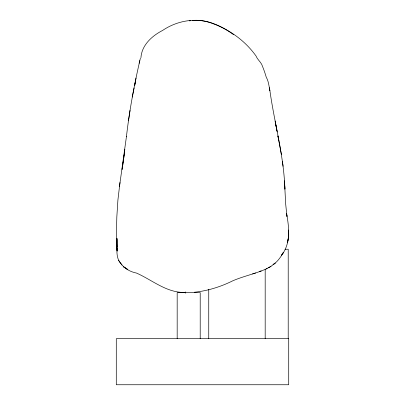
<?xml version="1.0" encoding="UTF-8"?>
<svg xmlns="http://www.w3.org/2000/svg" width="405" height="405" viewBox="0 0 405 405"><rect width="100%" height="100%" fill="white"/><g stroke="black" fill="none" stroke-linecap="round" stroke-linejoin="round"><path stroke-width="0.61" d="M140.945 57.697C141.704 45.092 152.088 35.822 162.613 30.436C177.213 20.539 196.597 17.05 213.217 23.758C230.243 29.96 245.476 41.254 255.995 55.941C257.55 59.991 261.564 62.38 262.627 66.668C264.004 70.095 265.209 73.589 266.232 77.142C268.555 81.228 269.006 86.037 269.836 90.583L269.482 88.184M266.196 268.905L270.915 266.399L275.197 263.053L273.071 264.703C277.668 261.63 280.832 256.932 283.52 252.199L281.424 255.449C290.998 243.521 289.13 227.478 286.588 213.511L286.953 216.483L285.652 203.74L284.74 185.9L284.907 189.16C283.875 155.555 274.352 123.064 269.796 89.9M126.436 136.698C129.418 110.281 134.374 84.129 140.383 58.254M288.223 239.244L288.714 235.037L288.649 230.03M119.455 186.675L126.492 136.227M119.976 182.498L117.906 200.105L116.822 217.07L116.311 238.758L116.432 247.242L117.156 250.528L116.432 247.242M124.32 153.151L124.846 149.197M123.191 161.494L123.707 157.803M128.496 120.781L130.025 110.403M123.171 162.081L122.107 169.391L124.502 152.72L123.692 158.168M135.356 81.83L134.708 85.45L136.029 78.059M134.111 87.961L132.258 97.048M139.781 60.568L139.143 63.266M268.545 267.786L270.915 266.399M267.148 268.495C256.117 273.628 244.058 275.957 232.89 280.751C220.806 286.77 207.775 290.861 194.319 292.243M260.739 271.158L261.103 271.006L259.402 271.694M252.578 273.932L255.565 272.995M189.403 20.878L190.563 20.706M192.304 20.447C207.33 19.081 221.677 26.052 233.543 34.653M285.1 249.237L288.213 249.237L288.213 338.691M184.472 292.466C166.217 292.587 152.295 280.068 136.51 273.071C130.587 271.947 124.72 268.717 121.105 263.863C114.721 257.048 117.683 246.868 117.03 238.484L117.156 246.807M118.599 260.405L121.971 265.052M117.303 250.948L116.311 238.758M275.122 121.039L277.192 131.944M117.232 251.004L116.837 247.136M278.797 140.474L277.911 135.933L281.47 154.791M275.861 125.039L276.878 130.369M282.432 161.377L283.08 166.268M284.467 180.772L284.71 185.47M269.472 87.718L269.553 89.799M265.184 269.396L265.184 338.691M208.747 289.393L208.747 338.691M200.207 338.691L200.207 292.638L177.177 292.638L177.177 338.691M185.723 291.919L185.723 293.185M288.365 238.069L287.504 242.742L288.365 238.069M288.714 338.691L116.286 338.691L116.286 384.75L288.714 384.75L288.714 338.691M127.808 269.517L123.328 266.652L127.808 269.517"/></g></svg>
